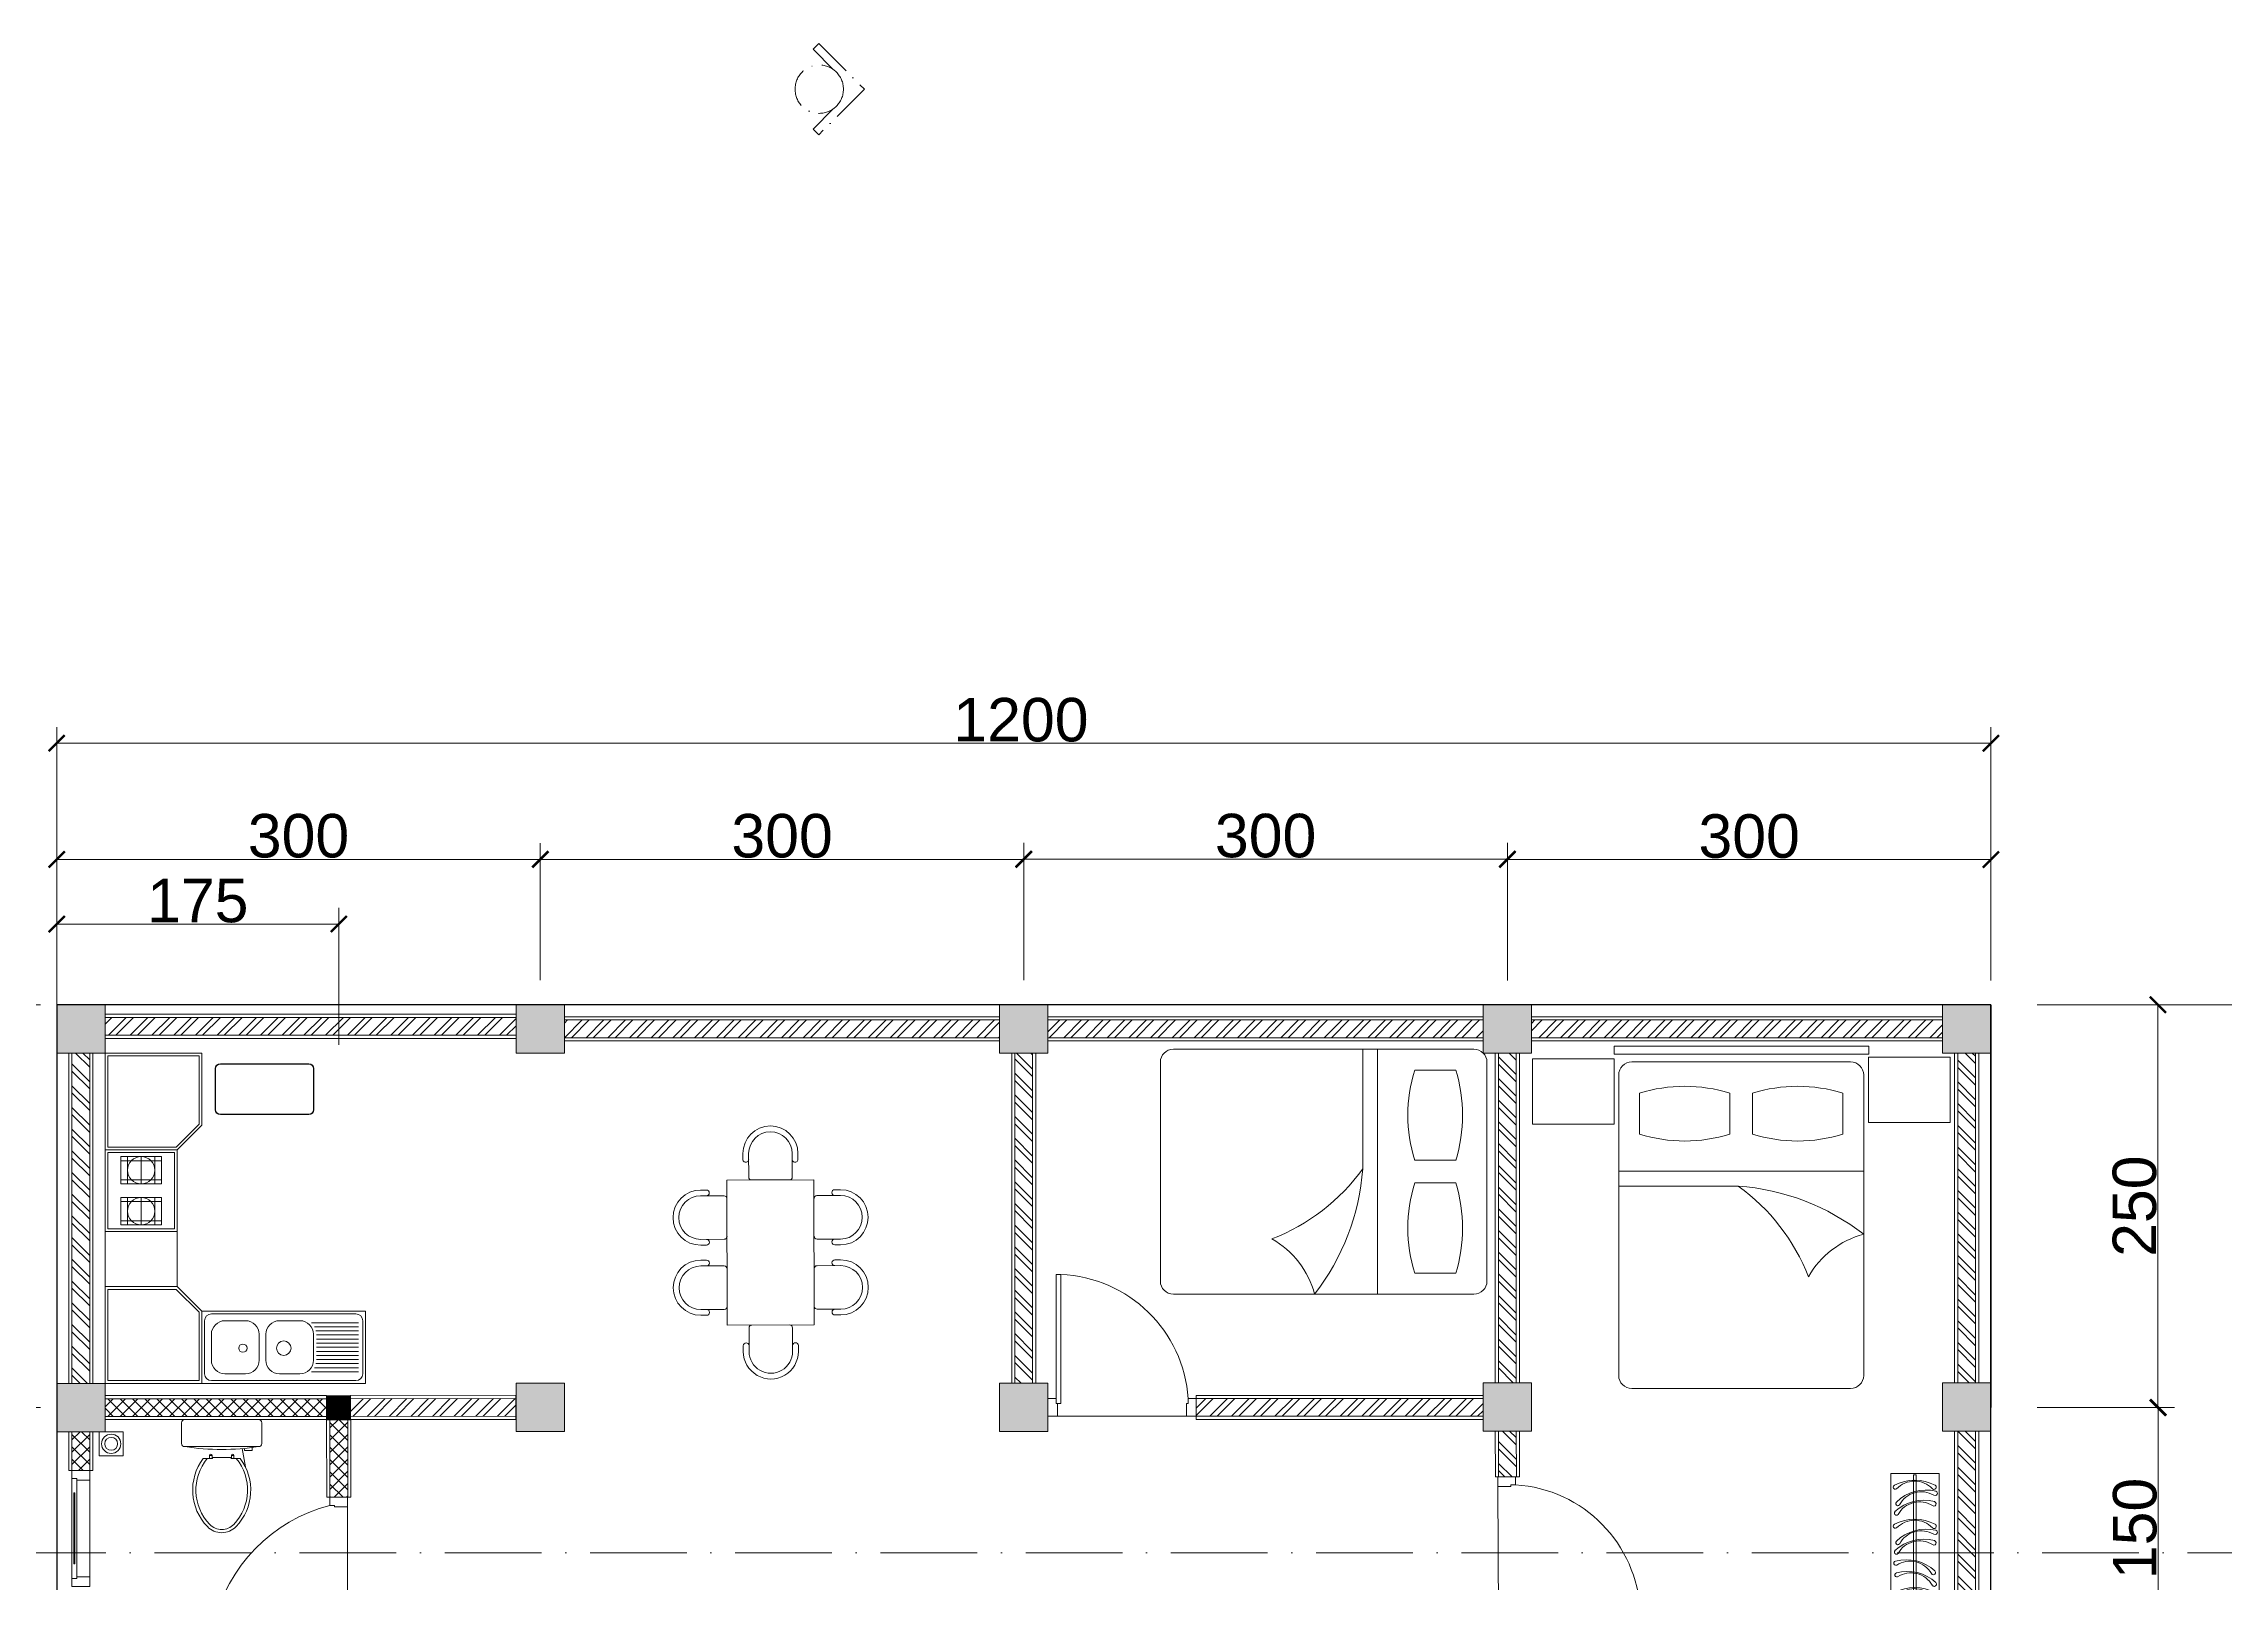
# Model space of a CAD drawing. Header units: millimetres. Extents: x -12161372 to 46643, y -9506984 to 15358.
# Drawn here: x 33984 to 35337, y 6676 to 7631 of the extents above; entities that cross this region are included whole.
import ezdxf

# ---------------------------------------------------------------- set-up
doc = ezdxf.new("R2010")
doc.units = ezdxf.units.MM
doc.linetypes.add('ACAD_ISO10W100', pattern=[18, 12, -3, 0, -3])
for name, color, linetype, lineweight in [('arsiran', 202, 'Continuous', 0), ('dimensi', 50, 'Continuous', 5), ('dinding', 110, 'Continuous', 9), ('furniture', 7, 'Continuous', 5), ('garis potongan', 3, 'ACAD_ISO10W100', 18), ('interior', 7, 'Continuous', 13), ('jendela', 7, 'Continuous', 15), ('kolom', 150, 'Continuous', 13), ('pintu', 7, 'Continuous', 13)]:
    doc.layers.add(name, color=color, linetype=linetype, lineweight=lineweight)
doc.layers.add('GRID', color=7, linetype='Continuous', plot=False)
doc.layers.add('lahan', color=253, linetype='Continuous', plot=False)
doc.layers.add('lantai', color=9, linetype='Continuous')
doc.styles.get("Standard").update_dxf_attribs({"font": 'arial.ttf'})
doc.dimstyles.new('ISO-25', dxfattribs={"dimtxt": 4.5, "dimasz": 10, "dimexe": 10, "dimexo": 10, "dimtad": 1, "dimtxsty": 'Standard', "dimblk": 'ARCHTICK', "dimcen": 2.5, "dimclrt": 256, "dimadec": 0, "dimazin": 0, "dimtfac": 1, "dimtmove": 0, "dimatfit": 3, "dimfxl": 75, "dimfxlon": 1, "dimtfillclr": 256, "dimlwd": -1, "dimlwe": -1, "dimarcsym": 0})

# ---------------------------------------------------------------- blocks, each defined once
blk = doc.blocks.new('*U21')
at = {"layer": 'arsiran'}
h = blk.add_hatch(dxfattribs=at)
h.set_pattern_fill('ANSI32', color=256)
h.set_pattern_definition([(45, (-2340.073, -4513.269), (-6.735192, 6.735192), []), (45, (-2335.583, -4513.269), (-6.735192, 6.735192), [])])
h.paths.add_polyline_path([(0, 5.5), (0, -5.5), (204.6, -5.5), (204.6, 5.5)])
blk.add_lwpolyline([(0, -5.5), (204.6, -5.5), (204.6, 5.5), (0, 5.5)], close=True, dxfattribs=at)
at = {"layer": 'dinding'}
blk.add_lwpolyline([(0, -7.5), (204.6, -7.5), (204.6, 7.5), (0, 7.5)], close=True, dxfattribs=at)
blk = doc.blocks.new('*U22')
at = {"layer": 'arsiran'}
h = blk.add_hatch(dxfattribs=at)
h.set_pattern_fill('ANSI32', color=256)
h.set_pattern_definition([(45, (-2339.748, -4513.269), (-6.735192, 6.735192), []), (45, (-2335.258, -4513.269), (-6.735192, 6.735192), [])])
h.paths.add_polyline_path([(0, 5.5), (0, -5.5), (204.9, -5.5), (204.9, 5.5)])
blk.add_lwpolyline([(0, -5.5), (204.9, -5.5), (204.9, 5.5), (0, 5.5)], close=True, dxfattribs=at)
at = {"layer": 'dinding'}
blk.add_lwpolyline([(0, -7.5), (204.9, -7.5), (204.9, 7.5), (0, 7.5)], close=True, dxfattribs=at)
blk = doc.blocks.new('*U23')
at = {"layer": 'arsiran'}
h = blk.add_hatch(dxfattribs=at)
h.set_pattern_fill('ANSI32', color=256)
h.set_pattern_definition([(45, (-2339.681, -4513.269), (-6.735192, 6.735192), []), (45, (-2335.191, -4513.269), (-6.735192, 6.735192), [])])
h.paths.add_polyline_path([(0, 5.5), (0, -5.5), (205, -5.5), (205, 5.5)])
blk.add_lwpolyline([(0, -5.5), (205, -5.5), (205, 5.5), (0, 5.5)], close=True, dxfattribs=at)
at = {"layer": 'dinding'}
blk.add_lwpolyline([(0, -7.5), (205, -7.5), (205, 7.5), (0, 7.5)], close=True, dxfattribs=at)
blk = doc.blocks.new('*U24')
at = {"layer": 'arsiran'}
h = blk.add_hatch(dxfattribs=at)
h.set_pattern_fill('ANSI32', color=256)
h.set_pattern_definition([(45, (-2289.681, -4513.269), (-6.735192, 6.735192), []), (45, (-2285.191, -4513.269), (-6.735192, 6.735192), [])])
h.paths.add_polyline_path([(0, 5.5), (0, -5.5), (255, -5.5), (255, 5.5)])
blk.add_lwpolyline([(0, -5.5), (255, -5.5), (255, 5.5), (0, 5.5)], close=True, dxfattribs=at)
at = {"layer": 'dinding'}
blk.add_lwpolyline([(0, -7.5), (255, -7.5), (255, 7.5), (0, 7.5)], close=True, dxfattribs=at)
blk = doc.blocks.new('*U4')
at = {"layer": 'arsiran'}
h = blk.add_hatch(dxfattribs=at)
h.set_pattern_fill('ANSI32', color=256)
h.set_pattern_definition([(45, (-2274.681, -4513.269), (-6.735192, 6.735192), []), (45, (-2270.191, -4513.269), (-6.735192, 6.735192), [])])
h.paths.add_polyline_path([(0, 5.5), (0, -5.5), (270, -5.5), (270, 5.5)])
blk.add_lwpolyline([(0, -5.5), (270, -5.5), (270, 5.5), (0, 5.5)], close=True, dxfattribs=at)
at = {"layer": 'dinding'}
blk.add_lwpolyline([(0, -7.5), (270, -7.5), (270, 7.5), (0, 7.5)], close=True, dxfattribs=at)
blk = doc.blocks.new('*U38')
at = {"layer": 'arsiran'}
h = blk.add_hatch(dxfattribs=at)
h.set_pattern_fill('ANSI32', color=256)
h.set_pattern_definition([(45, (-2366.681, -4513.269), (-6.735192, 6.735192), []), (45, (-2362.191, -4513.269), (-6.735192, 6.735192), [])])
h.paths.add_polyline_path([(0, 5.5), (0, -5.5), (178, -5.5), (178, 5.5)])
blk.add_lwpolyline([(0, -5.5), (178, -5.5), (178, 5.5), (0, 5.5)], close=True, dxfattribs=at)
at = {"layer": 'dinding'}
blk.add_lwpolyline([(0, -7.5), (178, -7.5), (178, 7.5), (0, 7.5)], close=True, dxfattribs=at)
blk = doc.blocks.new('*U39')
at = {"layer": 'arsiran'}
h = blk.add_hatch(dxfattribs=at)
h.set_pattern_fill('ANSI32', color=256, angle=0.2241)
h.set_pattern_definition([(45.22412, (-2498.637, -4523.077), (-6.761486, 6.708795), []), (45.22412, (-2494.147, -4523.059), (-6.761486, 6.708795), [])])
h.paths.add_polyline_path([(0, 5.5), (0, -5.5), (28.4, -5.4), (28.3, 5.6)])
blk.add_lwpolyline([(0, -5.5), (28.4, -5.4), (28.3, 5.6), (0, 5.5)], close=True, dxfattribs=at)
at = {"layer": 'dinding'}
blk.add_lwpolyline([(0, -7.5), (28.4, -7.4), (28.3, 7.6), (0, 7.5)], close=True, dxfattribs=at)
blk = doc.blocks.new('*U25')
at = {"layer": 'arsiran'}
h = blk.add_hatch(dxfattribs=at)
h.set_pattern_fill('ANSI32', color=256)
h.set_pattern_definition([(45, (-2424.289, -4513.269), (-6.735192, 6.735192), []), (45, (-2419.799, -4513.269), (-6.735192, 6.735192), [])])
h.paths.add_polyline_path([(0, 5.5), (0, -5.5), (120.4, -5.5), (120.4, 5.5)])
blk.add_lwpolyline([(0, -5.5), (120.4, -5.5), (120.4, 5.5), (0, 5.5)], close=True, dxfattribs=at)
at = {"layer": 'dinding'}
blk.add_lwpolyline([(0, -7.5), (120.4, -7.5), (120.4, 7.5), (0, 7.5)], close=True, dxfattribs=at)
blk = doc.blocks.new('*U67')
at = {"layer": 'arsiran'}
h = blk.add_hatch(dxfattribs=at)
h.set_pattern_fill('ANSI32', color=256, angle=0.0417)
h.set_pattern_definition([(45.04173, (-2438.656, -4515.046), (-6.740095, 6.730285), []), (45.04173, (-2434.166, -4515.042), (-6.740095, 6.730285), [])])
h.paths.add_polyline_path([(0, 5.5), (0, -5.5), (102.7, -5.4), (102.7, 5.6)])
blk.add_lwpolyline([(0, -5.5), (102.7, -5.4), (102.7, 5.6), (0, 5.5)], close=True, dxfattribs=at)
at = {"layer": 'dinding'}
blk.add_lwpolyline([(0, -7.5), (102.7, -7.4), (102.7, 7.6), (0, 7.5)], close=True, dxfattribs=at)
blk = doc.blocks.new('A$C5AA626B0')
for p, q in [((661, 1672), (661, 1732)), ((721, 1488), (721, 1732)), ((1171, 1732), (1171, 1488)), ((1231, 1732), (1231, 1672)), ((1386, 1732), (1386, 1672)), ((1446, 1732), (1446, 1488)), ((1896, 1488), (1896, 1732)), ((1956, 1672), (1956, 1732)), ((558, 1458), (2058, 1458)), ((558, 558), (558, 1458)), ((1476, 1458), (1866, 1458)), ((2058, 1458), (2058, 558)), ((285, 1293), (345, 1293)), ((285, 1233), (528, 1233)), ((558, 1203), (558, 813)), ((2058, 813), (2058, 1203)), ((2088, 1233), (2332, 1233)), ((2272, 1293), (2332, 1293)), ((528, 783), (285, 783)), ((345, 723), (285, 723)), ((2332, 783), (2088, 783)), ((2332, 723), (2272, 723)), ((2058, 558), (558, 558)), ((721, 528), (721, 285)), ((1171, 285), (1171, 528)), ((1446, 285), (1446, 528)), ((1476, 558), (1866, 558)), ((1896, 528), (1896, 285)), ((661, 345), (661, 285)), ((1231, 285), (1231, 345)), ((1386, 285), (1386, 345)), ((1956, 345), (1956, 285))]:
    blk.add_line(p, q)
for centre, radius, start, end in [((946, 1732), 285, 0, 180), ((946, 1732), 225, 0, 180), ((1671, 1732), 285, 0, 180), ((1671, 1732), 225, 0, 180), ((691, 1672), 30, 180, 0), ((1201, 1672), 30, 180, 0), ((1416, 1672), 30, 180, 0), ((1926, 1672), 30, 180, 0), ((751, 1488), 30, 180, 270), ((1141, 1488), 30, 270, 0), ((1476, 1488), 30, 180, 270), ((1866, 1488), 30, 270, 0), ((285, 1008), 285, 90, 270), ((285, 1008), 225, 90, 270), ((345, 1263), 30, 270, 90), ((528, 1203), 30, 0, 90), ((2088, 1203), 30, 90, 180), ((2272, 1263), 30, 90, 270), ((2332, 1008), 285, 270, 90), ((2332, 1008), 225, 270, 90), ((345, 753), 30, 270, 90), ((528, 813), 30, 270, 0), ((2088, 813), 30, 180, 270), ((2272, 753), 30, 90, 270), ((751, 528), 30, 90, 180), ((1141, 528), 30, 0, 90), ((1476, 528), 30, 90, 180), ((1866, 528), 30, 0, 90), ((691, 345), 30, 0, 180), ((946, 285), 285, 180, 0), ((946, 285), 225, 180, 0), ((1201, 345), 30, 0, 180), ((1416, 345), 30, 0, 180), ((1671, 285), 285, 180, 0), ((1671, 285), 225, 180, 0), ((1926, 345), 30, 0, 180)]:
    blk.add_arc(centre, radius, start, end)
blk = doc.blocks.new('_ArchTick')
at = {"color": 0, "linetype": 'ByBlock', "const_width": 0.15}
blk.add_lwpolyline([(-0.5, -0.5), (0.5, 0.5)], dxfattribs=at)
blk = doc.blocks.new('*D152')
at = {"layer": 'Defpoints', "color": 0, "ltscale": 10, "transparency": 16777216}
for p in [(35192.2, 7034.1), (35192.2, 6034.1), (35380, 6034.1)]:
    blk.add_point(p, dxfattribs=at)
at = {"layer": 'dimensi', "color": 0, "ltscale": 10, "transparency": 16777216}
for p, q in [((35305, 7034.1), (35390, 7034.1)), ((35380, 7034.1), (35380, 6034.1)), ((35305, 6034.1), (35390, 6034.1))]:
    blk.add_line(p, q, dxfattribs=at)
at = {"layer": 'dimensi', "color": 0, "ltscale": 10, "transparency": 16777216, "xscale": 10, "yscale": 10, "zscale": 10}
for p, rotation in [((35380, 7034.1), 90), ((35380, 6034.1), 270)]:
    blk.add_blockref('_ArchTick', p, dxfattribs=dict(at, rotation=rotation))
at = {"layer": 'dimensi', "ltscale": 10, "transparency": 16777216, "insert": (35365.6, 6532.6), "char_height": 4.5, "attachment_point": 5, "rotation": 90}
blk.add_mtext('{\\H6x;1000}', dxfattribs=at)
blk = doc.blocks.new('*D154')
at = {"layer": 'Defpoints', "color": 0, "ltscale": 10, "transparency": 16777216}
for p in [(34292.2, 7124.3), (33992.2, 7034.1), (34292.2, 7034.1)]:
    blk.add_point(p, dxfattribs=at)
at = {"layer": 'dimensi', "color": 0, "ltscale": 10, "transparency": 16777216}
for p, q in [((33992.2, 7049.3), (33992.2, 7134.3)), ((34292.2, 7049.3), (34292.2, 7134.3)), ((33992.2, 7124.3), (34292.2, 7124.3))]:
    blk.add_line(p, q, dxfattribs=at)
at = {"layer": 'dimensi', "color": 0, "ltscale": 10, "transparency": 16777216, "xscale": 10, "yscale": 10, "zscale": 10, "rotation": 180}
blk.add_blockref('_ArchTick', (33992.2, 7124.3), dxfattribs=at)
at = {"layer": 'dimensi', "color": 0, "ltscale": 10, "transparency": 16777216, "xscale": 10, "yscale": 10, "zscale": 10}
blk.add_blockref('_ArchTick', (34292.2, 7124.3), dxfattribs=at)
at = {"layer": 'dimensi', "ltscale": 10, "transparency": 16777216, "insert": (34142.2, 7138.8), "char_height": 4.5, "attachment_point": 5}
blk.add_mtext('{\\H6x;300}', dxfattribs=at)
blk = doc.blocks.new('*D155')
at = {"layer": 'Defpoints', "color": 0, "ltscale": 10, "transparency": 16777216}
for p in [(34592.2, 7124.3), (34292.2, 7034.1), (34592.2, 7034.1)]:
    blk.add_point(p, dxfattribs=at)
at = {"layer": 'dimensi', "color": 0, "ltscale": 10, "transparency": 16777216}
for p, q in [((34292.2, 7049.3), (34292.2, 7134.3)), ((34592.2, 7049.3), (34592.2, 7134.3)), ((34292.2, 7124.3), (34592.2, 7124.3))]:
    blk.add_line(p, q, dxfattribs=at)
at = {"layer": 'dimensi', "color": 0, "ltscale": 10, "transparency": 16777216, "xscale": 10, "yscale": 10, "zscale": 10, "rotation": 180}
blk.add_blockref('_ArchTick', (34292.2, 7124.3), dxfattribs=at)
at = {"layer": 'dimensi', "color": 0, "ltscale": 10, "transparency": 16777216, "xscale": 10, "yscale": 10, "zscale": 10}
blk.add_blockref('_ArchTick', (34592.2, 7124.3), dxfattribs=at)
at = {"layer": 'dimensi', "ltscale": 10, "transparency": 16777216, "insert": (34442.2, 7138.8), "char_height": 4.5, "attachment_point": 5}
blk.add_mtext('{\\H6x;300}', dxfattribs=at)
blk = doc.blocks.new('*D156')
at = {"layer": 'Defpoints', "color": 0, "ltscale": 10, "transparency": 16777216}
for p in [(34892.2, 7124.5), (34592.2, 7034.1), (34892.2, 7034.1)]:
    blk.add_point(p, dxfattribs=at)
at = {"layer": 'dimensi', "color": 0, "ltscale": 10, "transparency": 16777216}
for p, q in [((34592.2, 7049.5), (34592.2, 7134.5)), ((34892.2, 7049.5), (34892.2, 7134.5)), ((34592.2, 7124.5), (34892.2, 7124.5))]:
    blk.add_line(p, q, dxfattribs=at)
at = {"layer": 'dimensi', "color": 0, "ltscale": 10, "transparency": 16777216, "xscale": 10, "yscale": 10, "zscale": 10, "rotation": 180}
blk.add_blockref('_ArchTick', (34592.2, 7124.5), dxfattribs=at)
at = {"layer": 'dimensi', "color": 0, "ltscale": 10, "transparency": 16777216, "xscale": 10, "yscale": 10, "zscale": 10}
blk.add_blockref('_ArchTick', (34892.2, 7124.5), dxfattribs=at)
at = {"layer": 'dimensi', "ltscale": 10, "transparency": 16777216, "insert": (34742.2, 7138.9), "char_height": 4.5, "attachment_point": 5}
blk.add_mtext('{\\H6x;300}', dxfattribs=at)
blk = doc.blocks.new('*D157')
at = {"layer": 'Defpoints', "color": 0, "ltscale": 10, "transparency": 16777216}
for p in [(35192.2, 7124.2), (34892.2, 7034.8), (35192.2, 7034.1)]:
    blk.add_point(p, dxfattribs=at)
at = {"layer": 'dimensi', "color": 0, "ltscale": 10, "transparency": 16777216}
for p, q in [((34892.2, 7049.2), (34892.2, 7134.2)), ((35192.2, 7049.2), (35192.2, 7134.2)), ((34892.2, 7124.2), (35192.2, 7124.2))]:
    blk.add_line(p, q, dxfattribs=at)
at = {"layer": 'dimensi', "color": 0, "ltscale": 10, "transparency": 16777216, "xscale": 10, "yscale": 10, "zscale": 10, "rotation": 180}
blk.add_blockref('_ArchTick', (34892.2, 7124.2), dxfattribs=at)
at = {"layer": 'dimensi', "color": 0, "ltscale": 10, "transparency": 16777216, "xscale": 10, "yscale": 10, "zscale": 10}
blk.add_blockref('_ArchTick', (35192.2, 7124.2), dxfattribs=at)
at = {"layer": 'dimensi', "ltscale": 10, "transparency": 16777216, "insert": (35042.2, 7138.6), "char_height": 4.5, "attachment_point": 5}
blk.add_mtext('{\\H6x;300}', dxfattribs=at)
blk = doc.blocks.new('*D158')
at = {"layer": 'Defpoints', "color": 0, "ltscale": 10, "transparency": 16777216}
for p in [(35192.2, 7196.4), (33992.2, 7034.1), (35192.2, 7034.1)]:
    blk.add_point(p, dxfattribs=at)
at = {"layer": 'dimensi', "color": 0, "ltscale": 10, "transparency": 16777216}
for p, q in [((33992.2, 7121.4), (33992.2, 7206.4)), ((35192.2, 7121.4), (35192.2, 7206.4)), ((33992.2, 7196.4), (35192.2, 7196.4))]:
    blk.add_line(p, q, dxfattribs=at)
at = {"layer": 'dimensi', "color": 0, "ltscale": 10, "transparency": 16777216, "xscale": 10, "yscale": 10, "zscale": 10, "rotation": 180}
blk.add_blockref('_ArchTick', (33992.2, 7196.4), dxfattribs=at)
at = {"layer": 'dimensi', "color": 0, "ltscale": 10, "transparency": 16777216, "xscale": 10, "yscale": 10, "zscale": 10}
blk.add_blockref('_ArchTick', (35192.2, 7196.4), dxfattribs=at)
at = {"layer": 'dimensi', "ltscale": 10, "transparency": 16777216, "insert": (34590.4, 7210.8), "char_height": 4.5, "attachment_point": 5}
blk.add_mtext('{\\H6x;1200}', dxfattribs=at)
blk = doc.blocks.new('*D151')
at = {"layer": 'Defpoints', "color": 0, "ltscale": 10, "transparency": 16777216}
for p in [(33992.2, 7034.1), (33928.6, 6784.1), (33992.2, 6784.1)]:
    blk.add_point(p, dxfattribs=at)
at = {"layer": 'dimensi', "color": 0, "ltscale": 10, "transparency": 16777216}
for p, q in [((33982.2, 7034.1), (33918.6, 7034.1)), ((33928.6, 7034.1), (33928.6, 6784.1)), ((33982.2, 6784.1), (33918.6, 6784.1))]:
    blk.add_line(p, q, dxfattribs=at)
at = {"layer": 'dimensi', "color": 0, "ltscale": 10, "transparency": 16777216, "xscale": 10, "yscale": 10, "zscale": 10}
for p, rotation in [((33928.6, 7034.1), 90), ((33928.6, 6784.1), 270)]:
    blk.add_blockref('_ArchTick', p, dxfattribs=dict(at, rotation=rotation))
at = {"layer": 'dimensi', "ltscale": 10, "transparency": 16777216, "insert": (33914.2, 6909.1), "char_height": 4.5, "attachment_point": 5, "rotation": 90}
blk.add_mtext('{\\H6x;250}', dxfattribs=at)
blk = doc.blocks.new('*D163')
at = {"layer": 'Defpoints', "color": 0, "ltscale": 10, "transparency": 16777216}
for p in [(33992.2, 6784.1), (33928.5, 6634.1), (33992.2, 6634.1)]:
    blk.add_point(p, dxfattribs=at)
at = {"layer": 'dimensi', "color": 0, "ltscale": 10, "transparency": 16777216}
for p, q in [((33982.2, 6784.1), (33918.5, 6784.1)), ((33928.5, 6784.1), (33928.5, 6634.1)), ((33982.2, 6634.1), (33918.5, 6634.1))]:
    blk.add_line(p, q, dxfattribs=at)
at = {"layer": 'dimensi', "color": 0, "ltscale": 10, "transparency": 16777216, "xscale": 10, "yscale": 10, "zscale": 10}
for p, rotation in [((33928.5, 6784.1), 90), ((33928.5, 6634.1), 270)]:
    blk.add_blockref('_ArchTick', p, dxfattribs=dict(at, rotation=rotation))
at = {"layer": 'dimensi', "ltscale": 10, "transparency": 16777216, "insert": (33914.1, 6709.1), "char_height": 4.5, "attachment_point": 5, "rotation": 90}
blk.add_mtext('{\\H6x;150}', dxfattribs=at)
blk = doc.blocks.new('*D166')
at = {"layer": 'Defpoints', "color": 0, "ltscale": 10, "transparency": 16777216}
for p in [(35192.2, 7034.1), (35192.2, 6784.1), (35295.8, 6784.1)]:
    blk.add_point(p, dxfattribs=at)
at = {"layer": 'dimensi', "color": 0, "ltscale": 10, "transparency": 16777216}
for p, q in [((35220.8, 7034.1), (35305.8, 7034.1)), ((35295.8, 7034.1), (35295.8, 6784.1)), ((35220.8, 6784.1), (35305.8, 6784.1))]:
    blk.add_line(p, q, dxfattribs=at)
at = {"layer": 'dimensi', "color": 0, "ltscale": 10, "transparency": 16777216, "xscale": 10, "yscale": 10, "zscale": 10}
for p, rotation in [((35295.8, 7034.1), 90), ((35295.8, 6784.1), 270)]:
    blk.add_blockref('_ArchTick', p, dxfattribs=dict(at, rotation=rotation))
at = {"layer": 'dimensi', "ltscale": 10, "transparency": 16777216, "insert": (35281.4, 6909.1), "char_height": 4.5, "attachment_point": 5, "rotation": 90}
blk.add_mtext('{\\H6x;250}', dxfattribs=at)
blk = doc.blocks.new('*D167')
at = {"layer": 'Defpoints', "color": 0, "ltscale": 10, "transparency": 16777216}
for p in [(35192.2, 6784.1), (35192.2, 6634.1), (35296, 6634.1)]:
    blk.add_point(p, dxfattribs=at)
at = {"layer": 'dimensi', "color": 0, "ltscale": 10, "transparency": 16777216}
for p, q in [((35221, 6784.1), (35306, 6784.1)), ((35296, 6784.1), (35296, 6634.1)), ((35221, 6634.1), (35306, 6634.1))]:
    blk.add_line(p, q, dxfattribs=at)
at = {"layer": 'dimensi', "color": 0, "ltscale": 10, "transparency": 16777216, "xscale": 10, "yscale": 10, "zscale": 10}
for p, rotation in [((35296, 6784.1), 90), ((35296, 6634.1), 270)]:
    blk.add_blockref('_ArchTick', p, dxfattribs=dict(at, rotation=rotation))
at = {"layer": 'dimensi', "ltscale": 10, "transparency": 16777216, "insert": (35281.6, 6709.1), "char_height": 4.5, "attachment_point": 5, "rotation": 90}
blk.add_mtext('{\\H6x;150}', dxfattribs=at)
blk = doc.blocks.new('*D168')
at = {"layer": 'Defpoints', "color": 0, "ltscale": 10, "transparency": 16777216}
for p in [(34167.2, 7084.2), (34167.2, 6784.1), (33992.2, 6613.2)]:
    blk.add_point(p, dxfattribs=at)
at = {"layer": 'dimensi', "color": 0, "ltscale": 10, "transparency": 16777216}
for p, q in [((33992.2, 7009.2), (33992.2, 7094.2)), ((34167.2, 7009.2), (34167.2, 7094.2)), ((33992.2, 7084.2), (34167.2, 7084.2))]:
    blk.add_line(p, q, dxfattribs=at)
at = {"layer": 'dimensi', "color": 0, "ltscale": 10, "transparency": 16777216, "xscale": 10, "yscale": 10, "zscale": 10, "rotation": 180}
blk.add_blockref('_ArchTick', (33992.2, 7084.2), dxfattribs=at)
at = {"layer": 'dimensi', "color": 0, "ltscale": 10, "transparency": 16777216, "xscale": 10, "yscale": 10, "zscale": 10}
blk.add_blockref('_ArchTick', (34167.2, 7084.2), dxfattribs=at)
at = {"layer": 'dimensi', "ltscale": 10, "transparency": 16777216, "insert": (34079.7, 7098.6), "char_height": 4.5, "attachment_point": 5}
blk.add_mtext('{\\H6x;175}', dxfattribs=at)
blk = doc.blocks.new('A$C20D7642B')
for p, q in [((0, 1880), (0, 0)), ((600, 1880), (0, 1880)), ((285, 14), (285, 1812)), ((285, 1812), (316, 1812)), ((316, 1812), (316, 14)), ((600, 1880), (600, 0)), ((340, 0), (0, 0)), ((316, 14), (285, 14)), ((340, 0), (600, 0))]:
    blk.add_line(p, q)
for centre, radius, start, end in [((65, 1707), 27.8, 56.3378, 252.7376), ((163, 2064), 526, 256.6916, 314.1345), ((190, 2189), 526, 255.3064, 312.7492), ((221, 1864), 305, 239.1708, 332.3023), ((243, 1988), 305, 237.7855, 330.9171), ((511, 1705), 26.4, 313.4541, 140.2621), ((529, 1823), 26.4, 312.0689, 138.8769), ((49, 1578), 27.8, 57.7231, 254.1228), ((59, 1372), 27.8, 28.2801, 224.6799), ((63, 1502), 27.8, 42.31, 238.7098), ((301, 1940), 526, 241.2786, 298.7214), ((304, 1732), 305, 223.7577, 316.8893), ((349, 1537), 305, 209.7278, 302.8594), ((542, 1501), 26.4, 298.0411, 124.849), ((397, 1739), 526, 227.2487, 284.6915), ((71, 1227), 27.8, 28.2801, 224.6799), ((408, 1594), 526, 227.2487, 284.6915), ((360, 1392), 305, 209.7278, 302.8594), ((524, 1256), 26.4, 284.0112, 110.8192), ((535, 1111), 26.4, 284.0112, 110.8192), ((65, 858), 27.8, 56.3378, 252.7376), ((163, 1215), 526, 256.6916, 314.1345), ((190, 1340), 526, 255.3064, 312.7492), ((221, 1015), 305, 239.1708, 332.3023), ((243, 1139), 305, 237.7855, 330.9171), ((511, 856), 26.4, 313.4541, 140.2621), ((529, 974), 26.4, 312.0689, 138.8769), ((49, 729), 27.8, 57.7231, 254.1228), ((63, 653), 27.8, 42.31, 238.7098), ((301, 1090), 526, 241.2786, 298.7214), ((304, 883), 305, 223.7577, 316.8893), ((542, 652), 26.4, 298.0411, 124.849), ((49, 245), 27.8, 57.7231, 254.1228), ((65, 374), 27.8, 56.3378, 252.7376), ((163, 730), 526, 256.6916, 314.1345), ((190, 856), 526, 255.3064, 312.7492), ((221, 530), 305, 239.1708, 332.3023), ((243, 655), 305, 237.7855, 330.9171), ((511, 372), 26.4, 313.4541, 140.2621), ((529, 489), 26.4, 312.0689, 138.8769), ((63, 168), 27.8, 42.31, 238.7098), ((301, 606), 526, 241.2786, 298.7214), ((304, 398), 305, 223.7577, 316.8893), ((542, 168), 26.4, 298.0411, 124.849)]:
    blk.add_arc(centre, radius, start, end)
blk = doc.blocks.new('*D169')
at = {"layer": 'Defpoints', "color": 0, "ltscale": 10, "transparency": 16777216}
for p in [(33992.2, 7034.1), (33816.4, 6034.1), (33999.7, 6034.1)]:
    blk.add_point(p, dxfattribs=at)
at = {"layer": 'dimensi', "color": 0, "ltscale": 10, "transparency": 16777216}
for p, q in [((33891.4, 7034.1), (33806.4, 7034.1)), ((33816.4, 7034.1), (33816.4, 6034.1)), ((33891.4, 6034.1), (33806.4, 6034.1))]:
    blk.add_line(p, q, dxfattribs=at)
at = {"layer": 'dimensi', "color": 0, "ltscale": 10, "transparency": 16777216, "xscale": 10, "yscale": 10, "zscale": 10}
for p, rotation in [((33816.4, 7034.1), 90), ((33816.4, 6034.1), 270)]:
    blk.add_blockref('_ArchTick', p, dxfattribs=dict(at, rotation=rotation))
at = {"layer": 'dimensi', "ltscale": 10, "transparency": 16777216, "insert": (33802, 6534.1), "char_height": 4.5, "attachment_point": 5, "rotation": 90}
blk.add_mtext('{\\H6x;1000}', dxfattribs=at)

msp = doc.modelspace()

# ---------------------------------------------------------------- hatches: boundary and pattern name
at = {"layer": 'dinding'}
h = msp.add_hatch(dxfattribs=at)
h.set_pattern_fill('ANSI37', color=202, scale=1.7)
h.set_pattern_definition([(45, (28812.0903, 2597.2725), (-3.816609, 3.816609), []), (135, (28812.0903, 2597.2725), (-3.816609, -3.816609), [])])
h.paths.add_polyline_path([(34159.613, 6778.632), (34159.613, 6789.632), (34022.16, 6789.632), (34022.16, 6778.632)])
h = msp.add_hatch(dxfattribs=at)
h.set_pattern_fill('ANSI37', color=202, scale=1.7, angle=270)
h.set_pattern_definition([(315, (29820.301, 11979.2016), (3.816609, 3.816609), []), (45, (29820.301, 11979.2016), (-3.816609, 3.816609), [])])
h.paths.add_polyline_path([(34001.66, 6745.132), (34012.66, 6745.132), (34012.66, 6769.132), (34001.66, 6769.132)])
h = msp.add_hatch(dxfattribs=at)
h.set_pattern_fill('ANSI37', color=202, scale=1.7, angle=270)
h.set_pattern_definition([(315, (29980.286, 11986.647), (3.816609, 3.816609), []), (45, (29980.286, 11986.647), (-3.816609, 3.816609), [])])
h.paths.add_polyline_path([(34161.673, 6728.438), (34172.673, 6728.438), (34172.645, 6776.577), (34161.645, 6776.577)])
at = {"layer": 'kolom'}
h = msp.add_hatch(color=256, dxfattribs=at)
h.dxf.hatch_style = 1
h.paths.add_polyline_path([(34022.16, 7004.132), (34022.16, 7034.132), (33992.16, 7034.132), (33992.16, 7004.132)])
h = msp.add_hatch(color=256, dxfattribs=at)
h.dxf.hatch_style = 1
h.paths.add_polyline_path([(34307.16, 7004.132), (34307.16, 7034.132), (34277.16, 7034.132), (34277.16, 7004.132)])
h = msp.add_hatch(color=256, dxfattribs=at)
h.dxf.hatch_style = 1
h.paths.add_polyline_path([(34607.16, 7004.132), (34607.16, 7034.132), (34577.16, 7034.132), (34577.16, 7004.132)])
h = msp.add_hatch(color=256, dxfattribs=at)
h.dxf.hatch_style = 1
h.paths.add_polyline_path([(34907.16, 7004.132), (34907.16, 7034.132), (34877.16, 7034.132), (34877.16, 7004.132)])
h = msp.add_hatch(color=256, dxfattribs=at)
h.dxf.hatch_style = 1
h.paths.add_polyline_path([(35192.16, 7004.132), (35192.16, 7034.132), (35162.16, 7034.132), (35162.16, 7004.132)])
h = msp.add_hatch(color=256, dxfattribs=at)
h.dxf.hatch_style = 1
h.paths.add_polyline_path([(34022.16, 6769.132), (34022.16, 6799.132), (33992.16, 6799.132), (33992.16, 6769.132)])
h = msp.add_hatch(color=256, dxfattribs=at)
h.dxf.hatch_style = 1
h.paths.add_polyline_path([(34307.16, 6769.207), (34307.16, 6799.207), (34277.16, 6799.207), (34277.16, 6769.207)])
h = msp.add_hatch(color=256, dxfattribs=at)
h.dxf.hatch_style = 1
h.paths.add_polyline_path([(34607.16, 6769.199), (34607.16, 6799.199), (34577.16, 6799.199), (34577.16, 6769.199)])
h = msp.add_hatch(color=256, dxfattribs=at)
h.dxf.hatch_style = 1
h.paths.add_polyline_path([(34907.16, 6769.524), (34907.16, 6799.524), (34877.16, 6799.524), (34877.16, 6769.524)])
h = msp.add_hatch(color=256, dxfattribs=at)
h.dxf.hatch_style = 1
h.paths.add_polyline_path([(35192.16, 6769.524), (35192.16, 6799.524), (35162.16, 6799.524), (35162.16, 6769.524)])
h = msp.add_hatch(color=256, dxfattribs=at)
h.dxf.hatch_style = 1
h.paths.add_polyline_path([(34174.618, 6791.63), (34159.618, 6791.63), (34159.618, 6776.63), (34174.618, 6776.63)])

# ---------------------------------------------------------------- linework, layer by layer
at = {"layer": 'arsiran'}
for points in [[(34159.613, 6789.632), (34022.16, 6789.632)], [(34022.16, 6778.632), (34159.613, 6778.632)], [(34001.66, 6769.132), (34001.66, 6745.132)], [(34012.66, 6745.132), (34012.66, 6769.132)], [(34161.645, 6776.577), (34161.561, 6728.431)], [(34172.742, 6728.438), (34172.742, 6776.577)]]:
    msp.add_lwpolyline(points, dxfattribs=at)
at = {"layer": 'dinding'}
for points in [[(34022.16, 6776.632), (34159.613, 6776.632), (34159.613, 6791.632), (34022.16, 6791.632)], [(33999.66, 6769.132), (33999.66, 6745.132), (34014.66, 6745.132), (34014.66, 6769.132)], [(34159.66, 6776.577), (34159.673, 6728.438), (34174.673, 6728.438), (34174.66, 6776.577)]]:
    msp.add_lwpolyline(points, close=True, dxfattribs=at)
at = {"layer": 'furniture', "lineweight": 0}
for p, q in [((34958.388, 7008.477), (35116.448, 7008.477)), ((34958.388, 7003.411), (34958.388, 7008.477)), ((35116.448, 7003.411), (35116.448, 7008.477)), ((34676.893, 6998.4), (34676.893, 6862.631)), ((34871.429, 7006.506), (34684.999, 7006.506)), ((34802.486, 7006.506), (34802.486, 6932.297)), ((34811.7, 7006.506), (34811.7, 6854.525)), ((34879.534, 6862.631), (34879.534, 6998.4)), ((34958.537, 7000.453), (34907.877, 7000.453)), ((34907.877, 6959.924), (34907.877, 7000.453)), ((35116.448, 7003.411), (34958.388, 7003.411)), ((34958.537, 6959.924), (34958.537, 7000.453)), ((35105.138, 6998.606), (34969.368, 6998.606)), ((35166.877, 7001.564), (35116.217, 7001.564)), ((35116.217, 6961.035), (35116.217, 7001.564)), ((35166.877, 6961.035), (35166.877, 7001.564)), ((34860.174, 6993.56), (34834.713, 6993.56)), ((34961.263, 6990.5), (34961.263, 6804.071)), ((35113.243, 6804.071), (35113.243, 6990.5)), ((34974.209, 6979.246), (34974.209, 6953.785)), ((35030.224, 6979.246), (35030.224, 6953.785)), ((35044.282, 6979.246), (35044.282, 6953.785)), ((35100.297, 6953.785), (35100.297, 6979.246)), ((34907.877, 6959.924), (34958.537, 6959.924)), ((35116.217, 6961.035), (35166.877, 6961.035)), ((34860.174, 6937.545), (34834.713, 6937.545)), ((34961.263, 6930.772), (35113.243, 6930.772)), ((34860.174, 6923.486), (34834.713, 6923.486)), ((34961.263, 6921.558), (35035.472, 6921.558)), ((34834.713, 6867.471), (34860.174, 6867.471)), ((34684.999, 6854.525), (34871.429, 6854.525)), ((34969.368, 6795.965), (35105.138, 6795.965))]:
    msp.add_line(p, q, dxfattribs=at)
at = {"layer": 'furniture'}
for p, q in [((34022.16, 6944.08), (34022.16, 7004.132)), ((34022.16, 7004.132), (34082.212, 7004.132)), ((34023.852, 6945.772), (34023.852, 7002.44)), ((34023.852, 7002.44), (34080.52, 7002.44)), ((34080.52, 7002.44), (34080.52, 6960.005)), ((34082.212, 7004.132), (34082.212, 6959.305)), ((34082.212, 7004.132), (34082.212, 6959.305)), ((34080.52, 6960.005), (34066.287, 6945.772)), ((34082.212, 6959.305), (34066.987, 6944.08)), ((34022.16, 6944.08), (34066.987, 6944.08)), ((34022.16, 6893.332), (34022.16, 6944.08)), ((34066.987, 6944.08), (34022.16, 6944.08)), ((34066.287, 6945.772), (34023.852, 6945.772)), ((34023.852, 6942.389), (34065.296, 6942.389)), ((34023.852, 6895.024), (34023.852, 6942.389)), ((34065.296, 6942.389), (34065.296, 6895.024)), ((34066.987, 6944.08), (34066.987, 6893.332)), ((34031.887, 6939.851), (34057.261, 6939.851)), ((34031.887, 6922.935), (34031.887, 6939.851)), ((34031.887, 6937.314), (34057.261, 6937.314)), ((34036.116, 6922.935), (34036.116, 6939.851)), ((34044.574, 6922.935), (34044.574, 6939.851)), ((34053.032, 6939.851), (34053.032, 6922.935)), ((34057.261, 6939.851), (34057.261, 6922.935)), ((34057.261, 6925.473), (34031.887, 6925.473)), ((34057.261, 6922.935), (34031.887, 6922.935)), ((34031.887, 6914.477), (34031.887, 6897.561)), ((34057.261, 6914.477), (34031.887, 6914.477)), ((34036.116, 6914.477), (34036.116, 6897.561)), ((34044.574, 6914.477), (34044.574, 6897.561)), ((34053.032, 6897.561), (34053.032, 6914.477)), ((34057.261, 6897.561), (34057.261, 6914.477)), ((34057.261, 6911.94), (34031.887, 6911.94)), ((34065.296, 6895.024), (34023.852, 6895.024)), ((34031.887, 6900.099), (34057.261, 6900.099)), ((34031.887, 6897.561), (34057.261, 6897.561)), ((34022.16, 6859.183), (34022.16, 6799.132)), ((34066.987, 6859.183), (34022.16, 6859.183)), ((34023.852, 6857.492), (34023.852, 6800.823)), ((34066.287, 6857.492), (34023.852, 6857.492)), ((34080.52, 6843.258), (34066.287, 6857.492)), ((34082.212, 6843.959), (34066.987, 6859.183)), ((34080.52, 6800.823), (34080.52, 6843.258)), ((34082.212, 6799.132), (34082.212, 6843.959)), ((34082.212, 6799.132), (34082.212, 6843.959)), ((34082.212, 6799.132), (34082.212, 6843.959)), ((34082.212, 6799.132), (34082.212, 6843.959)), ((34082.212, 6843.959), (34082.212, 6799.132)), ((34082.212, 6843.959), (34183.707, 6843.959)), ((34083.903, 6805.052), (34083.903, 6838.038)), ((34088.132, 6842.267), (34177.787, 6842.267)), ((34096.59, 6838.038), (34109.277, 6838.038)), ((34130.422, 6838.038), (34143.109, 6838.038)), ((34150.273, 6836.77), (34179.478, 6836.77)), ((34152.13, 6834.232), (34179.478, 6834.232)), ((34182.016, 6838.038), (34182.016, 6805.052)), ((34183.707, 6799.132), (34183.707, 6843.959)), ((34088.132, 6813.51), (34088.132, 6829.58)), ((34117.735, 6813.51), (34117.735, 6829.58)), ((34121.964, 6813.51), (34121.964, 6829.58)), ((34151.567, 6813.51), (34151.567, 6829.58)), ((34153.036, 6831.695), (34179.478, 6831.695)), ((34153.259, 6829.158), (34179.478, 6829.158)), ((34153.259, 6826.62), (34179.478, 6826.62)), ((34153.259, 6824.083), (34179.478, 6824.083)), ((34153.259, 6821.545), (34179.478, 6821.545)), ((34153.259, 6819.008), (34179.478, 6819.008)), ((34150.273, 6806.321), (34179.478, 6806.321)), ((34152.13, 6808.858), (34179.478, 6808.858)), ((34153.036, 6811.396), (34179.478, 6811.396)), ((34153.259, 6816.471), (34179.478, 6816.471)), ((34153.259, 6813.933), (34179.478, 6813.933)), ((34022.16, 6799.132), (34082.212, 6799.132)), ((34023.852, 6800.823), (34080.52, 6800.823)), ((34183.707, 6799.132), (34082.212, 6799.132)), ((34177.787, 6800.823), (34088.132, 6800.823)), ((34109.277, 6805.052), (34096.59, 6805.052)), ((34143.109, 6805.052), (34130.422, 6805.052))]:
    msp.add_line(p, q, dxfattribs=at)
at = {"layer": 'furniture', "ltscale": 10}
msp.add_lwpolyline([(34022.16, 6893.332), (34066.987, 6893.332), (34066.987, 6859.183), (34022.16, 6859.183)], close=True, dxfattribs=at)
at = {"layer": 'furniture'}
for centre, radius in [((34044.574, 6931.393), 8.458), ((34044.574, 6906.019), 8.458), ((34107.689, 6820.979), 2.562), ((34133.054, 6820.979), 4.503)]:
    msp.add_circle(centre, radius, dxfattribs=at)
at = {"layer": 'furniture', "lineweight": 0}
for centre, radius, start, end in [((34684.999, 6998.4), 8.106, 90, 180), ((34871.429, 6998.4), 8.106, 0, 90), ((34969.368, 6990.5), 8.106, 90, 180), ((35105.138, 6990.5), 8.106, 0, 90), ((34925.016, 6965.552), 94.546, 162.768704, 197.231296), ((34769.872, 6965.552), 94.546, 342.768704, 17.231296), ((35002.216, 6888.944), 94.546, 72.768704, 107.231296), ((35072.29, 6888.944), 94.546, 72.768704, 107.231296), ((35002.216, 7044.087), 94.546, 252.768704, 287.231296), ((35072.29, 7044.087), 94.546, 252.768704, 287.231296), ((34700.114, 7006.516), 126.446, 291.348472, 324.057918), ((34659.202, 6942.733), 143.663, 322.121347, 355.834124), ((34925.016, 6895.479), 94.546, 162.768704, 197.231296), ((34769.872, 6895.479), 94.546, 342.768704, 17.231296), ((35025.036, 6778.274), 143.663, 52.121347, 85.834124), ((34961.252, 6819.186), 126.446, 21.348472, 54.057918), ((34719.028, 6840.451), 55.387, 14.720065, 60.686325), ((35127.317, 6838.1), 55.387, 104.720065, 150.686325), ((34684.999, 6862.631), 8.106, 180, 270), ((34871.429, 6862.631), 8.106, 270, 0), ((34969.368, 6804.071), 8.106, 180, 270), ((35105.138, 6804.071), 8.106, 270, 0)]:
    msp.add_arc(centre, radius, start, end, dxfattribs=at)
at = {"layer": 'furniture'}
for centre, radius, start, end in [((34088.132, 6838.038), 4.229, 90, 180), ((34096.59, 6829.58), 8.458, 90, 180), ((34109.277, 6829.58), 8.458, 0, 90), ((34130.422, 6829.58), 8.458, 90, 180), ((34143.109, 6829.58), 8.458, 0, 90), ((34177.787, 6838.038), 4.229, 0, 90), ((34096.59, 6813.51), 8.458, 180, 270), ((34109.277, 6813.51), 8.458, 270, 0), ((34130.422, 6813.51), 8.458, 180, 270), ((34143.109, 6813.51), 8.458, 270, 0), ((34088.132, 6805.052), 4.229, 180, 270), ((34177.787, 6805.052), 4.229, 270, 0)]:
    msp.add_arc(centre, radius, start, end, dxfattribs=at)
at = {"layer": 'garis potongan', "ltscale": 2}
msp.add_lwpolyline([(34474.01, 7614.448), (34461.456, 7627.002), (34464.991, 7630.538), (34493.276, 7602.253), (34464.991, 7573.969), (34461.456, 7577.505), (34474.01, 7590.058)], dxfattribs=at)
at = {"layer": 'garis potongan', "ltscale": 5}
msp.add_lwpolyline([(33331.959, 6668.952), (33331.959, 6693.952), (35834.506, 6693.952), (35834.506, 6668.952)], dxfattribs=at)
at = {"layer": 'garis potongan', "ltscale": 2}
msp.add_circle((34465.276, 7602.253), 15, dxfattribs=at)
at = {"layer": 'GRID'}
msp.add_lwpolyline([(34090.741, 6968.914), (34090.741, 6994.464, -0.41421356), (34093.732, 6997.455), (34148.583, 6997.455, -0.41421356), (34151.574, 6994.464), (34151.574, 6968.914, -0.41421356), (34148.583, 6965.923), (34093.732, 6965.923, -0.41421356)], format="xyb", close=True, dxfattribs=at)
at = {"layer": 'interior'}
msp.add_line((34107.332, 6758.649), (34109.258, 6747.306), dxfattribs=at)
msp.add_lwpolyline([(34018.476, 6769.132), (34033.476, 6769.132), (34033.476, 6754.132), (34018.476, 6754.132)], close=True, dxfattribs=at)
msp.add_lwpolyline([(34069.707, 6761.859), (34069.707, 6774.632, -0.41421356), (34071.707, 6776.632), (34117.394, 6776.632, -0.41421356), (34119.394, 6774.632), (34119.394, 6761.859, -0.41421356), (34117.394, 6759.859), (34071.707, 6759.859, -0.41421356)], format="xyb", close=True, dxfattribs=at)
for points in [[(34083.01, 6752.518, 0.36578103), (34085.643, 6710.236, 0.20595815), (34094.55, 6706.48, 0.20595815), (34103.457, 6710.236, 0.36578103), (34106.09, 6752.518)], [(34085.549, 6752.518, 0.37975201), (34087.087, 6711.62, 0.20627472), (34094.55, 6708.48, 0.20627472), (34102.014, 6711.62, 0.37975201), (34103.552, 6752.518)]]:
    msp.add_lwpolyline(points, format="xyb", dxfattribs=at)
for points in [[(34083.01, 6752.518), (34088.553, 6752.518), (34088.992, 6753.215), (34100.109, 6753.215), (34100.547, 6752.518), (34106.09, 6752.518)], [(34087.005, 6752.518), (34087.005, 6754.439), (34088.553, 6754.439), (34088.553, 6752.518)], [(34102.095, 6752.518), (34102.095, 6754.439), (34100.547, 6754.439), (34100.547, 6752.518)], [(34108.753, 6758.778), (34108.753, 6757.435), (34113.548, 6757.435), (34113.548, 6759.314)]]:
    msp.add_lwpolyline(points, dxfattribs=at)
for radius in [6, 4]:
    msp.add_circle((34025.976, 6761.632), radius, dxfattribs=at)
for centre, radius, start, end in [((34094.55, 6907.299), 149.199, 261.19285, 278.80715), ((34087.779, 6754.439), 0.774, 0, 180), ((34101.321, 6754.439), 0.774, 0, 180)]:
    msp.add_arc(centre, radius, start, end, dxfattribs=at)
at = {"layer": 'jendela'}
msp.add_line((34012.66, 6739.132), (34012.66, 6679.132), dxfattribs=at)
for points in [[(34001.66, 6740.132), (34001.66, 6678.132), (34004.66, 6678.132), (34004.66, 6740.132)], [(34003.46, 6731.132), (34003.46, 6687.132), (34002.86, 6687.132), (34002.86, 6731.132)]]:
    msp.add_lwpolyline(points, close=True, dxfattribs=at)
at = {"layer": 'kolom'}
for points in [[(33992.16, 7004.132), (34022.16, 7004.132), (34022.16, 7034.132), (33992.16, 7034.132)], [(34277.16, 7004.132), (34307.16, 7004.132), (34307.16, 7034.132), (34277.16, 7034.132)], [(34577.16, 7004.132), (34607.16, 7004.132), (34607.16, 7034.132), (34577.16, 7034.132)], [(34877.16, 7004.132), (34907.16, 7004.132), (34907.16, 7034.132), (34877.16, 7034.132)], [(35162.16, 7004.132), (35192.16, 7004.132), (35192.16, 7034.132), (35162.16, 7034.132)], [(33992.16, 6769.132), (34022.16, 6769.132), (34022.16, 6799.132), (33992.16, 6799.132)], [(34277.16, 6769.207), (34307.16, 6769.207), (34307.16, 6799.207), (34277.16, 6799.207)], [(34577.16, 6769.199), (34607.16, 6769.199), (34607.16, 6799.199), (34577.16, 6799.199)], [(34877.16, 6769.524), (34907.16, 6769.524), (34907.16, 6799.524), (34877.16, 6799.524)], [(35162.16, 6769.524), (35192.16, 6769.524), (35192.16, 6799.524), (35162.16, 6799.524)]]:
    msp.add_lwpolyline(points, close=True, dxfattribs=at)
at = {"layer": 'lahan', "ltscale": 10}
msp.add_line((35192.16, 7034.132), (35192.16, 6784.132), dxfattribs=at)
at = {"layer": 'lantai'}
msp.add_lwpolyline([(33992.16, 6034.132), (35192.16, 6034.132), (35192.16, 7034.132), (33992.16, 7034.132)], close=True, dxfattribs=at)
at = {"layer": 'pintu'}
for p, q in [((34613.16, 6778.699), (34613.16, 6778.699)), ((34613.16, 6778.699), (34693.16, 6778.699)), ((34886.636, 6655.132), (34886.323, 6735.131)), ((34172.653, 6647.63), (34172.568, 6722.63))]:
    msp.add_line(p, q, dxfattribs=at)
for points in [[(34612.16, 6786.682), (34615.16, 6786.682), (34615.16, 6866.682), (34612.16, 6866.682)], [(34012.66, 6745.132), (34012.66, 6739.132), (34004.66, 6739.132), (34004.66, 6740.132), (34001.66, 6740.132), (34001.66, 6745.132)], [(34012.66, 6673.132), (34012.66, 6679.132), (34004.66, 6679.132), (34004.66, 6678.132), (34001.66, 6678.132), (34001.66, 6673.132)]]:
    msp.add_lwpolyline(points, close=True, dxfattribs=at)
for points in [[(34607.16, 6778.7), (34607.16, 6778.699), (34613.16, 6778.699), (34613.16, 6786.682), (34612.16, 6786.682), (34612.16, 6789.682), (34607.16, 6789.682), (34607.16, 6778.699)], [(34699.16, 6778.699), (34699.16, 6789.699), (34694.16, 6789.699), (34694.16, 6786.699), (34693.16, 6786.699), (34693.16, 6778.699), (34699.16, 6778.699)], [(34886.3, 6741.131), (34897.299, 6741.174), (34897.319, 6736.174), (34894.319, 6736.162), (34894.323, 6735.162), (34886.323, 6735.131), (34886.3, 6741.131)], [(34172.561, 6728.444), (34161.561, 6728.431), (34161.567, 6723.431), (34164.567, 6723.435), (34164.568, 6722.435), (34172.568, 6722.444), (34172.561, 6728.444)]]:
    msp.add_lwpolyline(points, dxfattribs=at)
for centre, radius, start, end in [((34611.791, 6784.199), 82.552, 3.819975, 87.661227), ((34892.141, 6653.785), 82.552, 2.562894, 86.404147), ((34186.839, 6626.903), 99.782, 104.67103, 166.858457)]:
    msp.add_arc(centre, radius, start, end, dxfattribs=at)

# ---------------------------------------------------------------- block references
at = {"layer": 'dinding'}
for name, p in [('*U24', (34022.16, 7020.741)), ('*U4', (34307.16, 7019.132)), ('*U4', (34607.16, 7019.132)), ('*U24', (34907.16, 7019.132)), ('*U67', (34174.423, 6784.132)), ('*U38', (34699.16, 6784.199))]:
    msp.add_blockref(name, p, dxfattribs=at)
at = {"layer": 'dinding', "rotation": 270}
for name, p in [('*U23', (34007.16, 7004.132)), ('*U22', (34592.16, 7004.132)), ('*U21', (34892.16, 7004.132)), ('*U21', (35177.16, 7004.132)), ('*U39', (34892.16, 6769.524)), ('*U25', (35177.16, 6769.524))]:
    msp.add_blockref(name, p, dxfattribs=at)
at = {"layer": 'furniture', "linetype": 'Continuous', "xscale": 0.05999999999999998, "yscale": 0.05999999999999998, "zscale": 0.05999999999999998, "rotation": 270.1211074098357}
msp.add_blockref('A$C5AA626B0', (34374.463, 6958.73), dxfattribs=at)
at = {"layer": 'interior', "xscale": 0.05, "yscale": 0.05, "zscale": 0.05, "rotation": 180}
msp.add_blockref('A$C20D7642B', (35160.034, 6743.117), dxfattribs=at)

# ---------------------------------------------------------------- dimensions: what is measured, and where the dimension line sits
at = {"layer": 'dimensi', "ltscale": 10}
dim = msp.add_linear_dim(base=(35192.16, 7196.394), p1=(33992.16, 7034.132), p2=(35192.16, 7034.132), text='{\\H6x;<>}', dimstyle='ISO-25', dxfattribs=at)
dim.commit()
dim.dimension.update_dxf_attribs({"geometry": '*D158', "text_midpoint": (34590.404, 7196.394), "dimtype": 160})
for base, p1, p2, picture, middle in [((34292.16, 7124.341), (33992.16, 7034.132), (34292.16, 7034.132), '*D154', (34142.16, 7138.761)), ((34592.16, 7124.341), (34292.16, 7034.132), (34592.16, 7034.132), '*D155', (34442.16, 7138.761)), ((34892.16, 7124.454), (34592.16, 7034.132), (34892.16, 7034.132), '*D156', (34742.16, 7138.874)), ((35192.16, 7124.207), (34892.16, 7034.757), (35192.16, 7034.132), '*D157', (35042.16, 7138.626)), ((34167.16, 7084.232), (33992.16, 6613.19), (34167.16, 6784.132), '*D168', (34079.66, 7098.642))]:
    dim = msp.add_linear_dim(base=base, p1=p1, p2=p2, text='{\\H6x;<>}', dimstyle='ISO-25', dxfattribs=at)
    dim.commit()
    dim.dimension.update_dxf_attribs({"geometry": picture, "text_midpoint": middle})
for base, p1, p2, picture, middle in [((33816.377, 6034.132), (33992.16, 7034.132), (33999.66, 6034.132), '*D169', (33801.967, 6534.132)), ((33928.587, 6784.132), (33992.16, 7034.132), (33992.16, 6784.132), '*D151', (33914.176, 6909.132)), ((35295.773, 6784.132), (35192.16, 7034.132), (35192.16, 6784.132), '*D166', (35281.362, 6909.132)), ((33928.515, 6634.132), (33992.16, 6784.132), (33992.16, 6634.132), '*D163', (33914.105, 6709.132))]:
    dim = msp.add_linear_dim(base=base, p1=p1, p2=p2, angle=90, text='{\\H6x;<>}', dimstyle='ISO-25', dxfattribs=at)
    dim.commit()
    dim.dimension.update_dxf_attribs({"geometry": picture, "text_midpoint": middle})
for base, p1, p2, picture, middle in [((35379.967, 6034.132), (35192.16, 7034.132), (35192.16, 6034.132), '*D152', (35379.967, 6532.555)), ((35296.027, 6634.132), (35192.16, 6784.132), (35192.16, 6634.132), '*D167', (35296.027, 6709.132))]:
    dim = msp.add_linear_dim(base=base, p1=p1, p2=p2, angle=90, text='{\\H6x;<>}', dimstyle='ISO-25', dxfattribs=at)
    dim.commit()
    dim.dimension.update_dxf_attribs({"geometry": picture, "text_midpoint": middle, "dimtype": 160})

doc.saveas('drawing.dxf')
